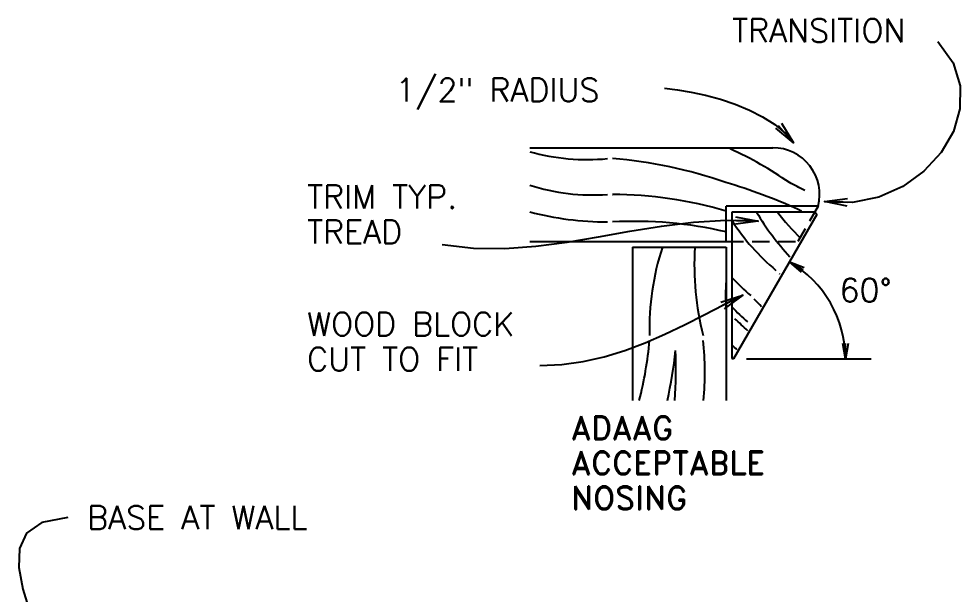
# Model space of a CAD drawing. Header units: inches. Extents: x -1842 to 12195, y -2228 to 2193.
# Drawn here: x 10625 to 10706.6, y 880.2 to 930.1 of the extents above; entities that cross this region are included whole.
import ezdxf

# ---------------------------------------------------------------- set-up
doc = ezdxf.new("R2010")
doc.units = ezdxf.units.IN
doc.header["$LTSCALE"] = 6
doc.header["$MEASUREMENT"] = 0
doc.linetypes.add('HIDDEN', pattern=[0.375, 0.25, -0.125])
for name, color, linetype in [('R-AGSDIM', 3, 'Continuous'), ('R-AGSFINE', 4, 'Continuous'), ('R-AGSHEAVY', 1, 'Continuous'), ('R-AGSPATT', 4, 'Continuous'), ('R-AGSTEXT', 6, 'Continuous')]:
    doc.layers.add(name, color=color, linetype=linetype)
doc.styles.add('AGSROMAND', font='ROMAND.shx', dxfattribs={"height": 2.5})
doc.styles.add('AGSROMANS', font='romans')

# ---------------------------------------------------------------- blocks, each defined once
blk = doc.blocks.new('AGSARROW')
for points in [[(-1, 0.167), (0, 0), (-1, -0.167)], [(0, 0), (-1, 0)]]:
    blk.add_lwpolyline(points)

msp = doc.modelspace()

# ---------------------------------------------------------------- linework, layer by layer
at = {"layer": 'R-AGSDIM'}
msp.add_line((10688.058337, 900.6143878), (10698.837722, 900.6143878), dxfattribs=at)
for points in [[(10692.8196019, 908.1461504), (10691.7639853, 909.0151155), (10693.0443681, 908.5354836)], [(10691.7639853, 909.0151155), (10692.931985, 908.340817)], [(10696.8390923, 901.9630545), (10696.6143145, 900.6143878), (10696.3895368, 901.9630545)], [(10696.6143145, 900.6143878), (10696.6143145, 901.9630545)]]:
    msp.add_lwpolyline(points, dxfattribs=at)
msp.add_arc((10686.9141565, 900.6143878), 9.700158, 0, 60.001706566, dxfattribs=at)
at = {"layer": 'R-AGSFINE', "linetype": 'HIDDEN'}
for p in [(10694.2555253, 913.8408957), (10686.279109, 910.8025215)]:
    msp.add_line(p, (10692.4981954, 910.8025215), dxfattribs=at)
at = {"layer": 'R-AGSHEAVY'}
for points in [[(10669.264214, 918.9048525), (10690.3302744, 918.9048525)], [(10686.279109, 910.8025215), (10686.279109, 913.8408957)], [(10694.2555253, 913.8408957), (10686.279109, 913.8408957)], [(10686.7882419, 913.3317627), (10686.7882419, 900.6527097)], [(10694.0036961, 913.3317627), (10686.7882419, 913.3317627)], [(10694.1296107, 913.1127808), (10686.9141565, 900.6143878)], [(10669.264214, 910.8025215), (10686.279109, 910.8025215)], [(10678.176778, 910.2933886), (10678.176778, 897.0230844)], [(10678.176778, 910.2933886), (10686.279109, 910.2933886)], [(10686.279109, 910.2933886), (10686.279109, 897.0230844)]]:
    msp.add_lwpolyline(points, dxfattribs=at)
msp.add_lwpolyline([(10694.2544781, 913.8397057, 0.490314389), (10690.3311433, 918.904709)], format="xyb", dxfattribs=at)
at = {"layer": 'R-AGSPATT'}
for p, q in [((10694.0036961, 913.3317627), (10694.1296107, 913.1127808)), ((10686.7882419, 900.6527097), (10686.9141565, 900.6143878))]:
    msp.add_line(p, q, dxfattribs=at)
for centre, radius, start, end in [((10674.2488291, 936.5342372), 18.6491315, 254.497266667, 275.381608333), ((10673.7733041, 890.1620213), 31.3973325, 55.057675, 65.805747222), ((10673.2454212, 878.5290396), 39.5671148, 70.817786111, 85.374877778), ((10674.6430632, 932.0561043), 17.2401458, 251.820447222, 274.507327778), ((10672.9757238, 870.6900038), 47.1166521, 65.50085, 73.641297222), ((10677.059037, 885.8860698), 33.418513, 61.344413889, 63.909461111), ((10676.1098439, 878.3929579), 36.4807585, 73.813980556, 89.487813889), ((10675.0811092, 932.0561043), 17.2401458, 274.507327778, 274.618758333), ((10676.042492, 939.367841), 26.884506, 255.396644445, 269.904983333), ((10708.2888445, 924.8463559), 22.5371342, 210.724872222, 223.007516667), ((10708.5570973, 927.1128188), 22.5371342, 217.696727778, 225.357875), ((10680.0512164, 888.9652984), 27.5762367, 62.430063889, 63.131725), ((10678.3296528, 877.5558516), 34.9788189, 76.863913889, 93.103422222), ((10702.4911233, 922.6558711), 18.6491315, 212.646297222, 230.381608333), ((10702.1739806, 903.2677196), 22.5371342, 161.836016667, 181.554352778), ((10709.0078328, 908.8376379), 25.4835192, 176.791761111, 194.037594444), ((10695.836614, 907.5242296), 12.5744275, 167.277933333, 167.416013889), ((10699.6033708, 919.2105873), 17.2401458, 221.984086111, 229.507327778), ((10660.7657383, 882.3495191), 39.5671148, 40.308522222, 40.374877778), ((10700.8823008, 906.1630064), 14.6537679, 175.238061111, 184.761938889), ((10699.335118, 916.9441245), 17.2401458, 223.300158333, 229.507327778), ((10699.9131161, 918.9008421), 17.2401458, 229.507327778, 229.618758333), ((10662.6949667, 880.227842), 36.4807585, 43.0741, 44.487813889), ((10663.6726851, 878.0662766), 34.9788189, 45.584113889, 48.103422222), ((10648.3609354, 904.8809981), 31.3973325, 345.506325, 355.135188889), ((10659.5921274, 899.4491714), 24.847993, 354.396888889, 6.398602778), ((10663.4044323, 875.7998137), 34.9788189, 47.083144444, 48.047566667), ((10646.9045185, 904.8832504), 35.1733836, 347.087133333, 354.239666667), ((10647.9020556, 899.7485196), 34.0360747, 355.407138889, 2.701936111)]:
    msp.add_arc(centre, radius, start, end, dxfattribs=at)
at = {"layer": 'R-AGSTEXT'}
for points in [[(10704.6113992, 928.1073486), (10705.9358518, 926.2519113), (10706.5537828, 924.278886), (10706.5380976, 922.2715261), (10705.9617013, 920.3130849), (10704.8974991, 918.486816), (10703.4183962, 916.8759728), (10701.5972979, 915.5638086), (10699.5071094, 914.6335769), (10697.2207358, 914.1685311), (10694.8110824, 914.2519247)], [(10680.9556585, 924.0522415), (10682.057858, 923.9301586), (10683.2535146, 923.733155), (10684.5086642, 923.4600719), (10685.7893428, 923.1097503), (10687.0615861, 922.6810314), (10688.2914302, 922.1727565), (10689.4449108, 921.5837665), (10690.4880641, 920.9129027), (10691.3869257, 920.1590062), (10692.1075317, 919.3209181)], [(10661.6935711, 910.5349256), (10664.4039116, 910.2169087), (10667.1075329, 910.1895614), (10669.8091991, 910.3872784), (10672.5136744, 910.7444545), (10675.2257229, 911.1954846), (10677.9501089, 911.6747633), (10680.6915966, 912.1166855), (10683.45495, 912.4556458), (10686.2449333, 912.6260392), (10689.0663108, 912.5622602)], [(10670.1418935, 900.0588307), (10672.0490223, 900.1282366), (10673.9093635, 900.3843569), (10675.7279755, 900.8020807), (10677.5099168, 901.3562968), (10679.2602458, 902.0218941), (10680.9840211, 902.7737615), (10682.6863011, 903.5867879), (10684.3721443, 904.4358623), (10686.0466093, 905.2958735), (10687.7147544, 906.1417104)], [(10629.2514, 886.879185), (10627.019097, 886.4524602), (10625.6769213, 885.5283013), (10625.06302, 884.1992641), (10625.0155399, 882.5579044), (10625.372628, 880.696778), (10625.9724313, 878.7084406), (10626.6530967, 876.685448), (10627.2527713, 874.7203559), (10627.6096019, 872.9057202), (10627.5617355, 871.3340966)]]:
    msp.add_lwpolyline(points, dxfattribs=at)

# ---------------------------------------------------------------- block references
for p, xscale, yscale, zscale, rotation in [((10692.1075317, 919.3209181), 1.970837260296917, 1.970837260296917, 1.970837260296917, 310.6896465541099), ((10694.8110824, 914.2519247), 1.970837260296917, 1.970837260296917, 1.970837260296917, 178.0178919496639), ((10689.0663108, 912.5622602), 1.970837260296916, 1.970837260296916, 1.970837260296916, 358.7050152696854), ((10687.7147544, 906.1417104), 1.970837260296917, 1.970837260296917, 1.970837260296917, 26.88739497758353)]:
    msp.add_blockref('AGSARROW', p, dxfattribs=dict(at, xscale=xscale, yscale=yscale, zscale=zscale, rotation=rotation))

# ---------------------------------------------------------------- texts
at = {"layer": 'R-AGSDIM', "style": 'AGSROMANS'}
msp.add_text('60%%d', height=2.023, rotation=0.000853283, dxfattribs=at).set_placement((10696.1121885, 905.5682495))
at = {"layer": 'R-AGSTEXT'}
for s, style, p in [('TRANSITION', 'AGSROMANS', (10686.8079841, 928.047061)), ('1/2" RADIUS', 'AGSROMANS', (10657.638026, 922.9034623)), ('TRIM TYP.', 'AGSROMANS', (10649.9894591, 913.6440309)), ('TREAD', 'AGSROMANS', (10649.9894591, 910.6095309)), ('WOOD BLOCK', 'AGSROMANS', (10649.9894591, 902.6274886)), ('CUT TO FIT', 'AGSROMANS', (10649.9894591, 899.5929886)), ('ADAAG', 'AGSROMAND', (10672.8454442, 893.6378429)), ('ACCEPTABLE', 'AGSROMAND', (10672.8454442, 890.6033429)), ('NOSING', 'AGSROMAND', (10672.8454442, 887.5688429)), ('BASE AT WALL', 'AGSROMANS', (10630.9410644, 885.8652987))]:
    msp.add_text(s, height=2.023, dxfattribs=dict(at, style=style)).set_placement(p)

doc.saveas('drawing.dxf')
